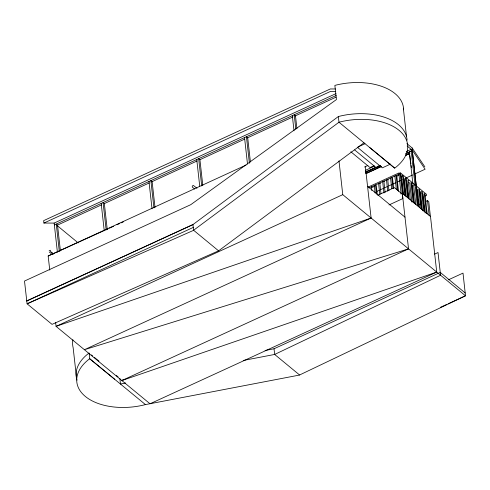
<?xml version="1.0" encoding="UTF-8"?>
<svg xmlns="http://www.w3.org/2000/svg" width="490" height="490" viewBox="0 0 490 490"><rect width="100%" height="100%" fill="white"/><g stroke="black" fill="none" stroke-linecap="round" stroke-linejoin="round"><path stroke-width="0.73" d="M407.074 140.226A52.994 30.925 -6.4 0 0 338.345 116.54L192.962 224.573L26.785 300.976M363.966 142.804L218.583 250.837L193.599 230.257L338.982 122.224A52.994 30.925 -6.4 0 1 399.093 130.371A52.994 30.925 -6.4 0 1 394.707 168.137L369.73 147.557M400.924 193.942L402.308 193.299L430.502 216.525L436.731 272.085L121.838 380.552L123.168 379.787M299.586 374.985L465.5 295.789L463.007 273.114L448.399 279.821M335.46 88.972L330.34 88.96L43.641 220.647L43.91 223.054L330.609 91.367L335.73 91.379M43.91 223.054L54.145 223.085L335.987 93.627M54.353 224.941L336.195 95.483M56.993 225.333L101.424 204.924M104.199 203.65L149.321 182.923M151.404 181.968L197.219 160.922M200 159.648L244.424 139.24M247.205 137.966L293.02 116.92M295.103 115.965L336.06 97.149M49.116 250.825L50.311 250.274L50.446 251.431L53.729 254.145M49.747 270.057L48.167 255.982L246.017 165.106M358.055 146.945L364.952 143.778M26.73 300.934L192.962 224.573L193.599 230.257M193.281 227.415L27.103 303.818L24.5 281.046L190.732 204.691L336.44 99.55L334.854 85.401A52.994 30.925 -6.4 0 1 403.601 109.834M364.487 167.041L367.935 165.455M374.121 165.657L369.987 167.556L350.816 151.759M365.35 170.379L374.372 166.232M406.308 151.563L411.165 149.334L411.373 151.183L405.818 153.738M365.773 171.929L376.136 167.17M377.521 166.533L378.899 165.902M405.849 153.523L411.214 151.055L412.629 152.219L412.151 147.962L406.872 143.607M365.558 172.229L379.438 165.853M380.295 165.743L376.161 167.641L354.662 149.934M365.644 173.595L381.532 166.3M405.72 155.189L409.867 153.284L405.659 155.042M366.116 173.583L381.385 166.563M405.683 155.404L409.848 153.493M390.622 164.04L382.347 167.843L357.363 147.263M448.117 303.782L465.5 295.789L342.767 194.665L56.062 326.358L55.64 322.604M368.302 187.015L398.78 173.013L401.114 193.85M368.995 187.915L400.103 173.625L400.887 174.268L403.092 193.948M374.507 186.384L372.216 187.437L371.432 186.794L371.855 190.579M397.739 190.628L396.043 175.487L396.827 176.137L399.117 175.083M405.598 196.012L403.393 176.333L402.609 175.69L401.414 176.235L403.454 194.401M376.522 191.547L379.297 190.273M380.687 189.636L383.462 188.362M384.852 187.725L387.627 186.451M389.017 185.808L395.957 182.623M397.347 181.986L402.204 179.75M405.677 178.158L412.617 174.967M414.699 174.011L425.112 169.228L412.421 150.363L407.141 146.014M377.71 195.253L394.37 187.603L402.357 194.181L402.854 198.579L388.968 204.955M425.375 195.982L426.57 195.43L426.441 194.273L399.975 172.468L408.544 248.859L121.838 380.552M418.472 204.753L421.945 203.16M425.412 201.561L427.494 200.606L428.75 201.641L430.41 216.458M434.55 254.126L438.023 252.528L440.577 275.251L274.663 354.448L243.224 360.475M436.731 272.085L150.032 403.778L56.062 326.358L371.114 218.019L365.301 166.214M265.041 350.491L274.026 348.77L440.259 272.416L465.182 292.947M440.467 307.297L446.727 304.419M48.167 255.982L103.813 230.735M105.203 230.104L107.984 228.842M109.38 228.211L113.551 226.313M117.03 224.739L119.811 223.477M121.202 222.846L123.29 221.897M193.654 230.306L27.103 303.818L52.032 324.356L218.583 250.837M365.785 171.972L380.479 165.736M369.662 218.522L371.114 218.019L84.409 349.713L408.544 248.859M125.716 383.015L120.479 384.019L119.842 378.335M77.028 380.197A52.994 30.925 -6.4 0 1 89.094 353.002L89.731 358.686A52.994 30.925 -6.4 0 0 85.346 396.453A52.994 30.925 -6.4 0 0 145.457 404.599L299.641 375.034L274.663 354.448L274.026 348.77M196.98 188.276L193.428 185.465L192.233 186.01L192.362 187.168L194.732 189.048M114.709 379.266L89.664 358.717L145.457 404.599M394.707 168.137L338.982 122.224L338.345 116.54M408.874 180.853L408.09 180.204L410.295 199.883M414.356 185.367L413.572 184.724L415.777 204.397M416.861 187.431L416.077 186.788L418.282 206.462M405.953 179.977L406.896 180.755L408.936 198.916M408.697 182.237L409.714 183.076L411.839 201.996M411.435 184.497L412.378 185.269L414.411 203.436M416.604 188.754L417.547 189.526L419.581 207.693M419.348 191.014L420.365 191.853L422.484 210.774M422.086 193.268L423.029 194.046L425.149 212.966M388.46 179.977L387.682 179.334L388.95 190.684M384.638 181.735L383.854 181.086L385.128 192.441M380.577 183.597L379.793 182.954L380.981 193.55M367.555 186.304L404.985 217.144M57.667 225.988L78.198 242.905M49.245 251.983L50.813 253.275L52.007 252.724L52.179 254.237M91.416 354.919L92.579 355.875M94.319 357.314L98.968 361.142M116.381 375.487L118.108 376.908M412.151 147.962L424.842 166.821M410.399 160.206L409.303 151.937L412.88 183.805M410.602 161.712L410.902 163.972M411.098 165.473L411.398 167.733M412.598 155.955L412.482 152.182L418.589 206.627M427.494 200.606L429.16 215.422M427.213 213.818L425.002 194.138L424.224 193.495L426.429 213.175M424.548 211.625L422.343 191.945L421.559 191.302L423.764 210.982M421.731 209.304L419.52 189.624L418.742 188.981L420.947 208.654M412.47 152.09L418.595 206.719M411.637 149.72L411.845 151.569M411.214 151.055L417.345 205.69M403.337 108.161L406.522 136.551M413.897 202.848L411.692 183.174L410.908 182.525L413.119 202.205M408.415 198.334L406.21 178.654L405.426 178.011L407.637 197.691M404.232 178.562L406.271 196.723M402.609 175.69L404.813 195.363M396.827 176.137L398.523 191.272M394.848 176.039L396.373 189.661M393.715 188.705L392.521 178.109L391.743 177.466L392.931 188.062M390.548 178.017L391.737 188.607M386.481 179.879L387.755 191.235M382.659 181.637L383.933 192.987M378.599 183.499L379.873 194.855M377.294 194.653L376.277 185.575L375.493 184.926L376.51 194.009M374.299 185.477L375.15 193.042M338.976 160.879L342.767 194.665M296.928 128.692L295.482 115.793L294.227 114.758L295.844 129.176M292.316 115.634L294.018 130.812M250.421 162.018L247.695 137.739L246.446 136.704L249.422 163.262M244.535 137.586L247.511 164.144M202.805 185.483L199.914 159.685L198.658 158.656L201.721 185.973M196.747 159.532L199.724 186.09M155.024 207.435L152.127 181.637L150.877 180.602L153.94 207.919M148.966 181.484L152.029 208.795M107.237 229.381L104.346 203.583L103.09 202.554L106.159 229.865M101.179 203.43L104.248 230.747M76.648 378.911L73.151 347.765A52.994 30.925 -6.4 0 1 72.912 339.754M60.411 250.892L57.52 225.094L56.264 224.059L59.327 251.376M54.145 223.085L57.416 252.258M415.202 176.945L415.422 181.527"/></g></svg>
